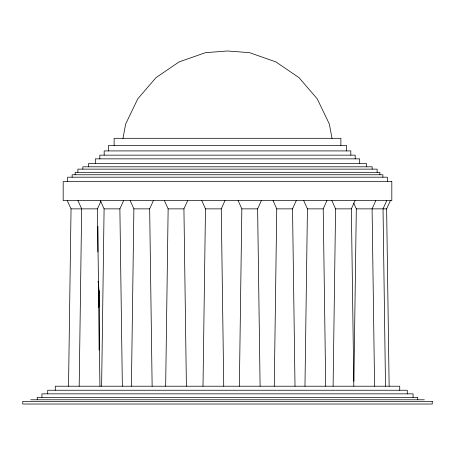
<?xml version="1.0" encoding="UTF-8"?>
<svg xmlns="http://www.w3.org/2000/svg" width="455" height="455" viewBox="0 0 455 455"><rect width="100%" height="100%" fill="white"/><g stroke="black" fill="none" stroke-linecap="round" stroke-linejoin="round"><path stroke-width="0.68" d="M68.529 386.215L71.043 208.862L67.26 200.604M79.193 386.215L81.667 208.862L77.947 200.604M101.619 386.215L104.093 208.862L100.373 200.604M131.41 386.215L133.878 208.862L130.158 200.604M165.665 386.215L168.14 208.862L164.42 200.604M203.004 386.215L205.478 208.862L201.758 200.604M239.37 386.215L241.838 208.862L238.119 200.604M274.274 386.215L276.748 208.862L273.028 200.604M304.969 386.215L307.438 208.862L303.718 200.604M333.105 386.215L335.574 208.862L331.854 200.604M353.905 381.25L356.31 208.862L353.734 203.146M99.309 290.608L99.065 350.088M98.633 295.955L98.49 297.28M99.036 295.454L99.23 295.852M122.958 138.405L125.665 124.01L137.768 98.849L155.985 77.668L179.071 61.92L205.461 52.666L227.5 50.983L249.539 52.666L275.929 61.92L299.015 77.668L317.232 98.849L329.335 124.01L332.042 138.405M99.372 296.967L99.224 297.598L99.048 297.269M98.957 299.566L99.196 302.342L98.962 301.836M99.924 386.215L97.455 208.862L100.885 201.241M122.349 386.215L119.881 208.862L123.601 200.604M152.135 386.215L149.667 208.862L153.386 200.604M186.396 386.215L183.928 208.862L187.648 200.604M223.735 386.215L221.267 208.862L224.986 200.604M260.101 386.215L257.627 208.862L261.346 200.604M295.005 386.215L292.531 208.862L296.25 200.604M325.7 386.215L323.226 208.862L326.946 200.604M353.831 386.215L351.362 208.862L355.082 200.604M375.813 200.604L372.093 208.862L374.567 386.215M386.756 200.604L383.036 208.862L385.504 386.215M389.139 386.215L386.631 208.862L390.407 200.604M71.043 208.862L81.417 208.862M81.667 208.862L97.455 208.862M104.093 208.862L119.881 208.862M133.878 208.862L149.667 208.862M168.14 208.862L183.928 208.862M205.478 208.862L221.267 208.862M241.838 208.862L257.627 208.862M276.748 208.862L292.531 208.862M307.438 208.862L323.226 208.862M335.574 208.862L351.362 208.862M356.31 208.862L386.631 208.862M30.69 399.78L424.31 399.78M98.991 293.23L99.059 293.384A17.7 1.922 -90 0 0 98.024 281.395M417.753 399.78L417.753 397.34L37.247 397.34L37.247 399.78M413.066 397.34L413.066 393.842L41.934 393.842L41.934 397.34M407.276 393.842L407.276 390.242L47.724 390.242L47.724 393.842M399.729 390.242L399.729 386.215L55.271 386.215L55.271 390.242M387.347 181.642L387.347 177.194L67.653 177.194L67.653 181.642M382.871 177.194L382.871 174.754L72.129 174.754L72.129 177.194M379.851 174.754L379.851 172.32L75.149 172.32L75.149 174.754M377.127 172.32L377.127 169.141L77.873 169.141L77.873 172.32M372.156 169.141L372.156 166.809L82.844 166.809L82.844 169.141M366.508 166.809L366.508 163.527L88.492 163.527L88.492 166.809M359.683 163.527L359.683 158.863L95.317 158.863L95.317 163.527M355.179 158.863L355.179 155.155L99.821 155.155L99.821 158.863M350.828 155.155L350.828 150.918L104.172 150.918L104.172 155.155M346.477 150.918L346.477 145.407L108.523 145.407L108.523 150.918M340.88 145.407L340.88 138.309L114.12 138.309L114.12 145.407M97.871 226.465L97.871 252.013M99.383 302.018A12.092 1.314 -90 0 1 98.581 307.654M98.86 293.333A6.239 0.677 -90 0 1 98.917 295.432M98.9 297.587A6.239 0.677 -90 0 1 98.832 299.089M98.519 303.36C98.911 311.504 98.849 299.037 98.519 303.36M391.818 181.642L63.182 181.642L63.182 200.604L391.818 200.604L391.818 181.642M432.25 401.367L22.75 401.367L22.75 404.017L432.25 404.017L432.25 401.367"/></g></svg>
